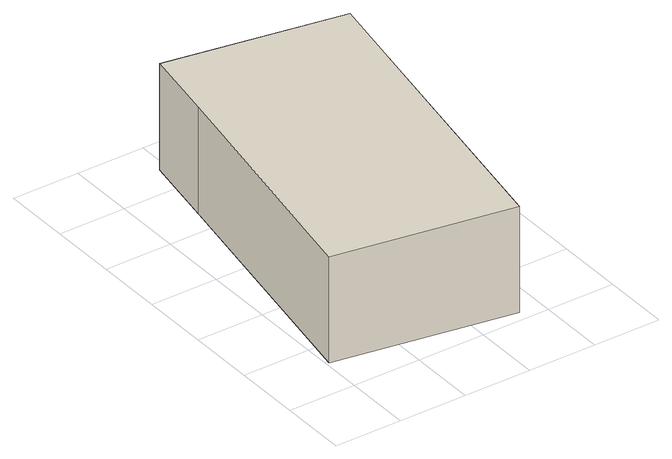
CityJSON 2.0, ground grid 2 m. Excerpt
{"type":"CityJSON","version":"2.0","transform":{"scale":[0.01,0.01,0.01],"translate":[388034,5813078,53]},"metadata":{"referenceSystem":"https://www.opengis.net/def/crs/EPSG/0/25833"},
"CityObjects":{
"building1":{"type":"Building","attributes":{"Gemeindeschluessel":"11000006","BezugspunktDach":"2200","function":"31001_2620","measuredHeight":3.2,"storeysAboveGround":1},"address":[{"country":"Germany","locality":"Berlin","thoroughfareNumber":"80 (6)","thoroughfareName":"Munsterdamm"}],"geometry":[{"type":"Solid","lod":"1","boundaries":[[[[0,1,2,3,4,5]],[[6,7,8,9,10,11]],[[6,11,5,4]],[[7,6,4,3]],[[8,7,3,2]],[[9,8,2,1]],[[10,9,1,0]],[[11,10,0,5]]]]}]}
},
"vertices":[
[533,31,414],[663,781,414],[702,1003,414],[176,1094,414],[138,872,414],[8,122,414],[138,872,94],[176,1094,94],[702,1003,94],[663,781,94],[533,31,94],[8,122,94]
]}
